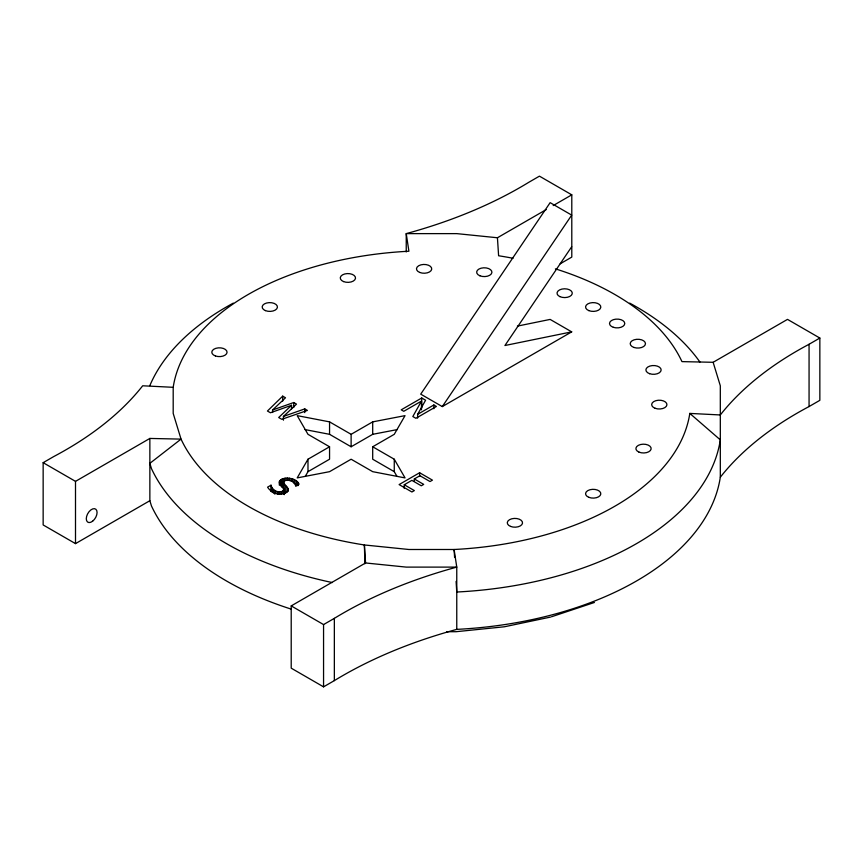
<?xml version="1.0" encoding="UTF-8"?>
<svg xmlns="http://www.w3.org/2000/svg" width="863" height="863" viewBox="0 0 863 863"><rect width="100%" height="100%" fill="white"/><g stroke="black" fill="none" stroke-linecap="round" stroke-linejoin="round"><path stroke-width="1.29" d="M283.258 487.347L283.657 481.543C287.681 478.156 294.574 481.176 295.815 486.063L299.073 484.175C294.995 474.078 268.878 477.455 284.164 488.825L284.283 494.639M283.258 482.363L288.285 488.738L288.404 490.13C283.398 497.12 271.532 493.863 267.584 487.164L271.004 485.189C271.888 490.745 280.626 494.585 284.283 489.666M417.606 414.359L425.599 400.227L421.727 397.994L401.219 409.828L403.765 411.306L421.457 401.09L412.827 416.538L415.89 418.296L436.398 406.462L433.852 404.984L417.606 414.359L417.606 418.102M305.286 476.344L307.983 471.673L329.558 459.224L329.558 446.775L307.983 459.224L297.196 477.908L329.558 471.673L351.122 459.224L372.697 471.673L405.049 477.908L394.262 459.224L372.697 446.775L372.697 459.224L394.262 471.673L396.958 476.344M442.288 406.592L571.705 215.114L550.141 202.654L420.713 394.143L442.288 406.592L571.705 331.867L550.141 319.418L517.401 326.106M571.705 246.721L504.931 345.513L571.705 331.867M272.579 412.492L272.579 410.001L285.502 397.767L282.697 396.149L267.444 411.025L270.443 412.762L291.543 405.286L291.543 409.019M291.543 405.286L278.695 417.519L281.769 419.299L307.422 410.432L304.758 408.889L283.431 416.451L283.431 420.195M283.431 416.451L296.505 404.121L293.733 402.525L272.579 410.001M456.764 629.375L456.764 567.11L406.236 567.11L365.567 562.967L291.209 605.902L291.209 668.167L323.56 686.851L334.348 680.616A407.541 235.297 0 0 1 456.764 629.375A289.914 167.379 0 0 0 720.314 477.217A378.555 218.555 0 0 1 809.063 406.549L819.85 400.324L819.85 338.048L809.063 344.272A378.555 218.555 0 0 0 720.314 414.952L689.807 413.409A259.299 149.698 0 0 1 454.1 549.494L408.9 549.494L364.391 544.963A259.299 149.698 0 0 1 181.036 439.116L149.86 438.436L149.86 500.702L75.502 543.625L43.15 524.952L43.15 462.676L53.938 456.451A378.555 218.555 0 0 0 142.686 385.783L173.193 387.314A259.299 149.698 0 0 1 408.9 251.23L406.236 233.625A407.541 235.297 0 0 0 528.652 182.384L539.44 176.149L571.791 194.833L571.791 257.098L560.173 263.808M43.15 462.676L75.502 481.36L149.86 438.436M406.236 251.974L406.236 233.625L456.764 233.625L497.433 237.757L546.236 209.59M553.205 205.567L571.791 194.833M329.558 446.775L307.983 434.316L297.196 415.632L329.558 421.867L351.122 434.316L372.697 421.867L405.049 415.632L394.262 434.316L372.697 446.775M304.963 429.58L329.558 434.316L351.122 446.775L372.697 434.316L397.282 429.58M414.294 481.446L414.294 478.965L419.914 475.718L430.011 481.543L432.439 480.141L419.612 472.741L399.105 484.585L411.921 491.986L414.348 490.583L404.251 484.758L404.251 488.49M404.251 484.758L411.867 480.357L421.273 485.793L423.701 484.391L414.294 478.965M555.405 268.857A259.299 149.698 0 0 1 681.964 361.619L713.14 362.298L787.498 319.375L819.85 338.048M291.209 605.902L323.56 624.575L334.348 618.35A407.541 235.297 0 0 1 456.764 567.11L454.1 549.494L454.596 557.466M551.543 616.765L594.424 602.471M550.562 617.077L504.413 626.775L456.052 631.705L446.764 631.705M689.807 413.409L720.314 439.86A289.914 167.379 0 0 1 456.764 592.018L456.096 581.392M713.14 362.298L720.314 385.783L720.314 477.217M149.86 500.702L151.467 505.955A289.914 167.379 0 0 0 290.96 609.03M497.433 237.757L498.609 255.761A259.299 149.698 0 0 1 513.043 258.264M365.567 562.967L364.391 544.963L364.898 563.744M809.063 344.272L809.063 406.549M433.852 404.984L433.852 408.728M421.727 397.994L421.727 407.951M421.457 401.09L421.457 409.806M419.612 472.741L419.612 476.473M394.262 459.224L394.262 471.673M372.697 421.867L372.697 434.316M351.122 434.316L351.122 446.775M334.348 618.35L334.348 680.616M329.558 421.867L329.558 434.316M323.56 624.575L323.56 686.851M307.983 459.224L307.983 471.673M304.758 408.889L304.758 412.622M298.274 483.064L298.274 485.556M297.206 481.964L297.206 485.707M295.89 480.907L295.89 485.891M294.294 479.893L294.294 483.625M293.733 402.525L293.733 407.509M292.751 479.116L292.751 481.608M291.122 478.544L291.122 481.036M289.429 478.178L289.429 480.669M288.285 488.738L288.285 491.23M287.649 478.005L287.649 480.486M287.26 487.217L287.26 492.19M285.901 478.026L285.901 480.518M285.718 485.696L285.718 493.172M284.305 478.253L284.305 481.986M284.132 484.165L284.132 494.132M283.851 490.432L283.851 494.175M283.496 487.886L283.496 494.121M283.442 483.237L283.442 488.221M282.848 478.674L282.848 487.39M282.891 491.166L282.891 493.658M282.697 396.149L282.697 401.133M281.532 479.289L281.532 486.764M281.209 491.802L281.209 494.294M280.486 479.99L280.486 484.974M279.763 480.713L279.763 484.456M279.332 481.457L279.332 485.189M279.245 491.932L279.245 494.423M278.188 491.802L278.188 494.283M277.109 491.511L277.109 494.003M274.887 490.508L274.887 494.24M273.452 489.472L273.452 493.205M272.287 488.199L272.287 491.942M271.511 486.786L271.511 491.77M271.004 485.189L271.004 491.425M173.193 387.314L173.193 413.409L181.036 439.116L149.86 463.345L151.467 468.598A289.914 167.379 0 0 0 332.341 582.557M75.502 481.36L75.502 543.625M149.828 385.632A289.914 167.379 0 0 1 233.301 303.118M629.699 303.118A289.914 167.379 0 0 1 699.915 362.018M92.621 521.198A7.627 4.401 -60 0 0 95.815 509.224A7.627 4.401 -60 0 0 86.613 516.408A7.627 4.401 -60 0 0 92.621 521.198M588.825 497.325A7.627 4.401 0 0 0 600.788 494.1A7.627 4.401 0 0 0 589.968 489.731A7.627 4.401 0 0 0 588.825 497.325M613.334 327.304A7.627 4.401 0 0 0 624.769 323.485A7.627 4.401 0 0 0 613.334 319.677A7.627 4.401 0 0 0 613.334 327.304M655.146 408.296A7.627 4.401 0 0 0 666.916 404.833A7.627 4.401 0 0 0 655.837 400.68A7.627 4.401 0 0 0 655.146 408.296M649.612 373.701A7.627 4.401 0 0 0 661.144 369.979A7.627 4.401 0 0 0 649.796 366.085A7.627 4.401 0 0 0 649.612 373.701M638.965 452.104A7.627 4.401 0 0 0 651.101 449.094A7.627 4.401 0 0 0 640.519 444.531A7.627 4.401 0 0 0 638.965 452.104M634.025 347.476A7.627 4.401 0 0 0 645.47 343.668A7.627 4.401 0 0 0 634.025 339.849A7.627 4.401 0 0 0 634.025 347.476M419.731 272.449A7.627 4.401 0 0 0 431.705 269.224A7.627 4.401 0 0 0 420.885 264.855A7.627 4.401 0 0 0 419.731 272.449M265.426 310.615A7.627 4.401 0 0 0 277.401 307.39A7.627 4.401 0 0 0 266.581 303.021A7.627 4.401 0 0 0 265.426 310.615M559.871 296.613A7.627 4.401 0 0 0 572.191 293.862A7.627 4.401 0 0 0 561.899 289.083A7.627 4.401 0 0 0 559.871 296.613M479.914 275.793A7.627 4.401 0 0 0 491.888 272.579A7.627 4.401 0 0 0 481.069 268.199A7.627 4.401 0 0 0 479.914 275.793M588.825 310.615A7.627 4.401 0 0 0 600.788 307.39A7.627 4.401 0 0 0 589.968 303.021A7.627 4.401 0 0 0 588.825 310.615M343.528 281.575A7.627 4.401 0 0 0 355.491 278.361A7.627 4.401 0 0 0 344.671 273.981A7.627 4.401 0 0 0 343.528 281.575M510.54 526.408A7.627 4.401 0 0 0 522.503 523.183A7.627 4.401 0 0 0 511.683 518.814A7.627 4.401 0 0 0 510.54 526.408M215.448 355.966A7.627 4.401 0 0 0 227.055 352.331A7.627 4.401 0 0 0 215.804 348.339A7.627 4.401 0 0 0 215.448 355.966"/></g></svg>
